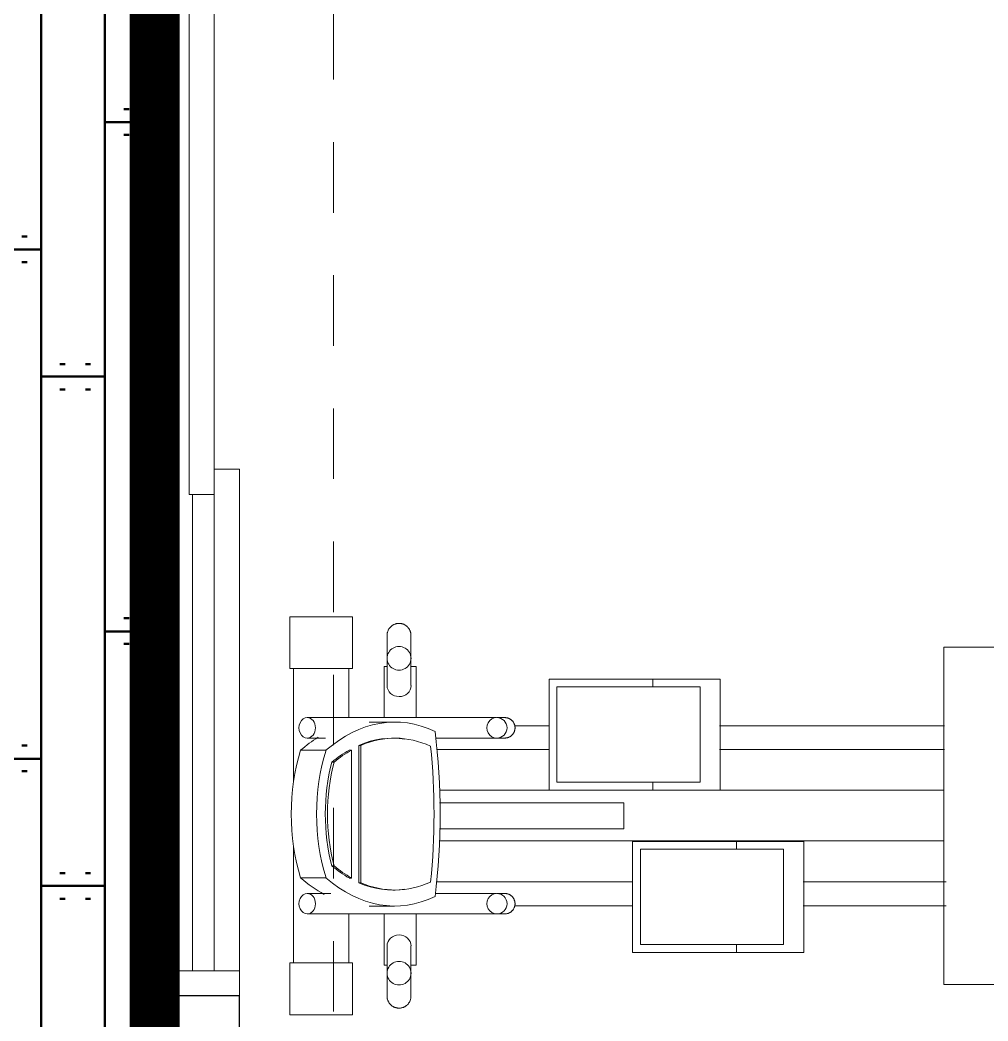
# Model space of a CAD drawing. Header units: metres. Extents: x -144 to 1000, y -717 to 29.
# Drawn here: x 828.958 to 830.502, y -565.859 to -564.261 of the extents above; entities that cross this region are included whole.
import ezdxf

# ---------------------------------------------------------------- set-up
doc = ezdxf.new("R2010")
doc.units = ezdxf.units.M
doc.linetypes.add('basculante modificado', pattern=[0.18, 0.1125, -0.0675])
doc.layers.get('0').update_dxf_attribs({"color": 1})
doc.layers.add('00-MEDICION', color=30, linetype='Continuous')
for name, color, linetype, lineweight in [('A-DETL', 1, 'Continuous', 9), ('A-DOOR-FRAM', 1, 'Continuous', 9), ('A-FLOR', 2, 'Continuous', 9), ('A-FLOR-PATT', 8, 'Continuous', 50), ('A-GLAZ-CWMG', 1, 'Continuous', 9), ('Q-SPCQ', 91, 'Continuous', 9)]:
    doc.layers.add(name, color=color, linetype=linetype, lineweight=lineweight)

# ---------------------------------------------------------------- blocks, each defined once
blk = doc.blocks.new('H')
at = {"layer": 'A-DETL', "color": 7, "linetype": 'basculante modificado'}
for p, q in [((833.3117, -508.3754), (833.3117, -501.5754)), ((833.6117, -501.5754), (833.6117, -508.3754))]:
    blk.add_line(p, q, dxfattribs=at)
at = {"layer": 'A-DOOR-FRAM', "lineweight": 5}
for p, q in [((833.3815, -506.1754), (833.3815, -505.3746)), ((833.4215, -505.3746), (833.4215, -506.1754)), ((833.4215, -506.9354), (833.4215, -506.1346)), ((833.4215, -506.1346), (833.4615, -506.1346)), ((833.4615, -506.1346), (833.4615, -506.9354)), ((833.3815, -506.1754), (833.4215, -506.1754)), ((833.4215, -506.9354), (833.4615, -506.9354))]:
    blk.add_line(p, q, dxfattribs=at)
at = {"layer": 'A-DOOR-FRAM'}
for p, q in [((833.4215, -506.9354), (833.3115, -506.9354)), ((833.3115, -506.9354), (833.3115, -506.9754)), ((833.4615, -506.9754), (833.4615, -506.9354))]:
    blk.add_line(p, q, dxfattribs=at)
at = {"layer": 'A-FLOR'}
for p, q in [((833.3115, -506.9354), (833.3115, -504.6154)), ((833.3865, -506.1754), (833.3865, -506.9354))]:
    blk.add_line(p, q, dxfattribs=at)
at = {"layer": 'A-FLOR-PATT', "color": 8, "true_color": 0x808080, "transparency": 33554559}
for p, q in [((833.1451, -504.5754), (833.1451, -508.3755)), ((833.2467, -504.5754), (833.2467, -508.3755)), ((833.2771, -505.56), (833.2855, -505.56)), ((833.2461, -505.581), (833.3115, -505.581)), ((833.2771, -505.601), (833.2855, -505.601)), ((833.1146, -505.7632), (833.1229, -505.7632)), ((833.0429, -505.7842), (833.1445, -505.7842)), ((833.1146, -505.8042), (833.1229, -505.8042)), ((833.1751, -505.967), (833.1835, -505.967)), ((833.2158, -505.967), (833.2241, -505.967)), ((833.1451, -505.9868), (833.2467, -505.9868)), ((833.1751, -506.0078), (833.1835, -506.0078)), ((833.2158, -506.0078), (833.2241, -506.0078)), ((833.2771, -506.3728), (833.2855, -506.3728)), ((833.2461, -506.3938), (833.3115, -506.3938)), ((833.2771, -506.4138), (833.2855, -506.4138)), ((833.1146, -506.576), (833.1229, -506.576)), ((833.0429, -506.597), (833.1445, -506.597)), ((833.1146, -506.617), (833.1229, -506.617)), ((833.1751, -506.7798), (833.1835, -506.7798)), ((833.2158, -506.7798), (833.2241, -506.7798)), ((833.1451, -506.7996), (833.2467, -506.7996)), ((833.1751, -506.8206), (833.1835, -506.8206)), ((833.2158, -506.8206), (833.2241, -506.8206))]:
    blk.add_line(p, q, dxfattribs=at)
at = {"layer": 'A-GLAZ-CWMG', "lineweight": 25, "extrusion": (0, 0, -1)}
for p, q in [((833.4615, -506.9754), (833.3115, -506.9754)), ((833.3115, -506.9754), (833.3115, -507.0254)), ((833.4615, -507.0254), (833.4615, -506.9754))]:
    blk.add_line(p, q, dxfattribs=at)
at = {"layer": 'Q-SPCQ'}
for p, q in [((833.5418, -506.3704), (833.5418, -506.4531)), ((833.5418, -506.3704), (833.5431, -506.3704)), ((833.5431, -506.3704), (833.5462, -506.3704)), ((833.5462, -506.3704), (833.5511, -506.3704)), ((833.5511, -506.3704), (833.5576, -506.3704)), ((833.5576, -506.3704), (833.5653, -506.3704)), ((833.5653, -506.3704), (833.5742, -506.3704)), ((833.5742, -506.3704), (833.5837, -506.3704)), ((833.5837, -506.3704), (833.5935, -506.3704)), ((833.5935, -506.3704), (833.6033, -506.3704)), ((833.6033, -506.3704), (833.6126, -506.3704)), ((833.6126, -506.3704), (833.6211, -506.3704)), ((833.6211, -506.3704), (833.6286, -506.3704)), ((833.6286, -506.3704), (833.6346, -506.3704)), ((833.6346, -506.3704), (833.639, -506.3704)), ((833.639, -506.3704), (833.6415, -506.3704)), ((833.6415, -506.3704), (833.6422, -506.3704)), ((833.6422, -506.4531), (833.6422, -506.3704)), ((833.6987, -506.3925), (833.699, -506.3918)), ((833.699, -506.3918), (833.6994, -506.3911)), ((833.6994, -506.3911), (833.6997, -506.3905)), ((833.6997, -506.3905), (833.7001, -506.3898)), ((833.7001, -506.3898), (833.7005, -506.3892)), ((833.7005, -506.3892), (833.701, -506.3885)), ((833.701, -506.3885), (833.7015, -506.3879)), ((833.7015, -506.3879), (833.702, -506.3874)), ((833.702, -506.3874), (833.7025, -506.3868)), ((833.7025, -506.3868), (833.703, -506.3863)), ((833.703, -506.3863), (833.7036, -506.3857)), ((833.7036, -506.3857), (833.7041, -506.3852)), ((833.7041, -506.3852), (833.7047, -506.3848)), ((833.7047, -506.3848), (833.7053, -506.3843)), ((833.7053, -506.3843), (833.706, -506.3839)), ((833.706, -506.3839), (833.7066, -506.3835)), ((833.7066, -506.3835), (833.7073, -506.3831)), ((833.7073, -506.3831), (833.708, -506.3828)), ((833.708, -506.3828), (833.7087, -506.3825)), ((833.7087, -506.3825), (833.7094, -506.3822)), ((833.7094, -506.3822), (833.7101, -506.3819)), ((833.7101, -506.3819), (833.7108, -506.3817)), ((833.7108, -506.3817), (833.7115, -506.3815)), ((833.7115, -506.3815), (833.7123, -506.3813)), ((833.7123, -506.3813), (833.713, -506.3812)), ((833.713, -506.3812), (833.7138, -506.381)), ((833.7138, -506.381), (833.7145, -506.381)), ((833.7145, -506.381), (833.7153, -506.3809)), ((833.7153, -506.3809), (833.7161, -506.3809)), ((833.7161, -506.3809), (833.7163, -506.3809)), ((833.7163, -506.3809), (833.717, -506.3809)), ((833.717, -506.3809), (833.7178, -506.3809)), ((833.7178, -506.3809), (833.7186, -506.381)), ((833.7186, -506.381), (833.7193, -506.3811)), ((833.7193, -506.3811), (833.7201, -506.3813)), ((833.7201, -506.3813), (833.7208, -506.3814)), ((833.7208, -506.3814), (833.7215, -506.3816)), ((833.7215, -506.3816), (833.7223, -506.3818)), ((833.7223, -506.3818), (833.723, -506.3821)), ((833.723, -506.3821), (833.7237, -506.3824)), ((833.7237, -506.3824), (833.7244, -506.3827)), ((833.7244, -506.3827), (833.7251, -506.383)), ((833.7251, -506.383), (833.7257, -506.3834)), ((833.7257, -506.3834), (833.7264, -506.3838)), ((833.7264, -506.3838), (833.727, -506.3842)), ((833.727, -506.3842), (833.7276, -506.3846)), ((833.7276, -506.3846), (833.7283, -506.3851)), ((833.7283, -506.3851), (833.7288, -506.3856)), ((833.7288, -506.3856), (833.7294, -506.3861)), ((833.7294, -506.3861), (833.7299, -506.3867)), ((833.7299, -506.3867), (833.7305, -506.3872)), ((833.7305, -506.3872), (833.731, -506.3878)), ((833.731, -506.3878), (833.7314, -506.3884)), ((833.7314, -506.3884), (833.7319, -506.389)), ((833.7319, -506.389), (833.7323, -506.3896)), ((833.7323, -506.3896), (833.7327, -506.3903)), ((833.7327, -506.3903), (833.7331, -506.3909)), ((833.7331, -506.3909), (833.7334, -506.3916)), ((833.7334, -506.3916), (833.7337, -506.3923)), ((833.7337, -506.3923), (833.734, -506.393)), ((833.6972, -506.3992), (833.6973, -506.3984)), ((833.6972, -506.3999), (833.6972, -506.3992)), ((833.6972, -506.4002), (833.6972, -506.3999)), ((833.6972, -506.3999), (833.6972, -506.402)), ((833.6972, -506.4008), (833.6972, -506.4002)), ((833.6972, -506.4018), (833.6972, -506.4008)), ((833.6972, -506.4032), (833.6972, -506.4018)), ((833.6972, -506.402), (833.6972, -506.4083)), ((833.6972, -506.405), (833.6972, -506.4032)), ((833.6972, -506.4072), (833.6972, -506.405)), ((833.6972, -506.4098), (833.6972, -506.4072)), ((833.6972, -506.4083), (833.6972, -506.4187)), ((833.6973, -506.3984), (833.6974, -506.3976)), ((833.6974, -506.3976), (833.6975, -506.3969)), ((833.6975, -506.3969), (833.6976, -506.3961)), ((833.6976, -506.3961), (833.6978, -506.3954)), ((833.6978, -506.3954), (833.698, -506.3947)), ((833.698, -506.3947), (833.6982, -506.3939)), ((833.6982, -506.3939), (833.6984, -506.3932)), ((833.6984, -506.3932), (833.6987, -506.3925)), ((833.734, -506.393), (833.7343, -506.3937)), ((833.7343, -506.3937), (833.7345, -506.3945)), ((833.7345, -506.3945), (833.7347, -506.3952)), ((833.7347, -506.3952), (833.7349, -506.3959)), ((833.7349, -506.3959), (833.735, -506.3967)), ((833.735, -506.3967), (833.7352, -506.3974)), ((833.7352, -506.3974), (833.7352, -506.3982)), ((833.7352, -506.3982), (833.7353, -506.399)), ((833.7353, -506.399), (833.7353, -506.3997)), ((833.7353, -506.3997), (833.7353, -506.3999)), ((833.7353, -506.3999), (833.7353, -506.4001)), ((833.7353, -506.4), (833.7353, -506.3999)), ((833.7353, -506.4029), (833.7353, -506.4)), ((833.7353, -506.4001), (833.7353, -506.4007)), ((833.7353, -506.4007), (833.7353, -506.4017)), ((833.7353, -506.4017), (833.7353, -506.4031)), ((833.7353, -506.41), (833.7353, -506.4029)), ((833.7353, -506.4031), (833.7353, -506.4048)), ((833.7353, -506.4048), (833.7353, -506.407)), ((833.7353, -506.407), (833.7353, -506.4095)), ((833.6972, -506.4127), (833.6972, -506.4098)), ((833.6972, -506.416), (833.6972, -506.4127)), ((833.6972, -506.4197), (833.6972, -506.416)), ((833.6972, -506.4187), (833.6972, -506.4332)), ((833.6972, -506.4238), (833.6972, -506.4197)), ((833.6972, -506.4282), (833.6972, -506.4238)), ((833.7353, -506.4095), (833.7353, -506.4124)), ((833.7353, -506.4213), (833.7353, -506.41)), ((833.7353, -506.4124), (833.7353, -506.4157)), ((833.7353, -506.4157), (833.7353, -506.4194)), ((833.7353, -506.4194), (833.7353, -506.4234)), ((833.7353, -506.4367), (833.7353, -506.4213)), ((833.7353, -506.4234), (833.7353, -506.4278)), ((834.5854, -506.4186), (834.5854, -506.9573)), ((834.5861, -506.4186), (834.5854, -506.4186)), ((834.5861, -506.4186), (834.6889, -506.4186)), ((833.6972, -506.4329), (833.6972, -506.4282)), ((833.6972, -506.4329), (833.6972, -506.4803)), ((833.6972, -506.4332), (833.6972, -506.4367)), ((833.7353, -506.4278), (833.7353, -506.4325)), ((833.7353, -506.4803), (833.7353, -506.4329)), ((833.5431, -506.4531), (833.5418, -506.4531)), ((833.5462, -506.4531), (833.5431, -506.4531)), ((833.5511, -506.4531), (833.5462, -506.4531)), ((833.5479, -506.4531), (833.5479, -506.634)), ((833.5576, -506.4531), (833.5511, -506.4531)), ((833.5653, -506.4531), (833.5576, -506.4531)), ((833.5742, -506.4531), (833.5653, -506.4531)), ((833.5837, -506.4531), (833.5742, -506.4531)), ((833.5935, -506.4531), (833.5837, -506.4531)), ((833.6033, -506.4531), (833.5935, -506.4531)), ((833.6126, -506.4531), (833.6033, -506.4531)), ((833.6211, -506.4531), (833.6126, -506.4531)), ((833.6286, -506.4531), (833.6211, -506.4531)), ((833.6346, -506.4531), (833.6286, -506.4531)), ((833.639, -506.4531), (833.6346, -506.4531)), ((833.6361, -506.5315), (833.6361, -506.4531)), ((833.6415, -506.4531), (833.639, -506.4531)), ((833.6422, -506.4531), (833.6415, -506.4531)), ((833.6976, -506.4496), (833.6926, -506.4496)), ((833.6926, -506.4496), (833.6926, -506.4686)), ((833.7434, -506.4496), (833.7349, -506.4496)), ((833.7434, -506.4686), (833.7434, -506.4496)), ((833.6926, -506.5312), (833.6926, -506.4686)), ((833.7434, -506.4686), (833.7434, -506.5318)), ((833.9556, -506.4699), (834.1214, -506.4699)), ((833.9556, -506.6469), (833.9556, -506.4699)), ((834.1214, -506.4699), (834.2277, -506.4699)), ((834.1214, -506.4823), (834.1214, -506.4699)), ((834.2285, -506.4699), (834.2277, -506.4699)), ((834.2285, -506.6469), (834.2285, -506.4699)), ((833.9679, -506.6345), (833.9679, -506.4823)), ((833.9679, -506.4823), (834.1214, -506.4823)), ((834.1214, -506.4823), (834.1965, -506.4823)), ((834.1965, -506.4823), (834.1965, -506.6345)), ((833.7401, -506.5312), (833.5698, -506.5312)), ((833.7401, -506.5312), (833.7413, -506.5312)), ((833.7413, -506.5312), (833.7426, -506.5312)), ((833.7426, -506.5312), (833.744, -506.5312)), ((833.744, -506.5312), (833.7454, -506.5312)), ((833.7454, -506.5312), (833.7468, -506.5312)), ((833.7468, -506.5312), (833.7484, -506.5312)), ((833.7484, -506.5312), (833.7499, -506.5312)), ((833.7499, -506.5312), (833.7516, -506.5312)), ((833.7516, -506.5312), (833.7532, -506.5312)), ((833.7532, -506.5312), (833.755, -506.5312)), ((833.755, -506.5312), (833.7567, -506.5312)), ((833.7567, -506.5312), (833.7585, -506.5312)), ((833.7585, -506.5312), (833.7604, -506.5312)), ((833.7604, -506.5312), (833.7622, -506.5312)), ((833.7622, -506.5312), (833.7641, -506.5312)), ((833.7641, -506.5312), (833.7661, -506.5312)), ((833.7661, -506.5312), (833.768, -506.5312)), ((833.768, -506.5312), (833.77, -506.5312)), ((833.77, -506.5312), (833.772, -506.5312)), ((833.772, -506.5312), (833.774, -506.5312)), ((833.774, -506.5312), (833.776, -506.5312)), ((833.776, -506.5312), (833.778, -506.5312)), ((833.778, -506.5312), (833.7801, -506.5312)), ((833.7801, -506.5312), (833.7821, -506.5312)), ((833.7821, -506.5312), (833.7841, -506.5312)), ((833.7841, -506.5312), (833.7861, -506.5312)), ((833.7861, -506.5312), (833.7882, -506.5312)), ((833.7882, -506.5312), (833.7902, -506.5312)), ((833.7902, -506.5312), (833.7922, -506.5312)), ((833.7922, -506.5312), (833.7941, -506.5312)), ((833.7941, -506.5312), (833.7961, -506.5312)), ((833.7961, -506.5312), (833.798, -506.5312)), ((833.798, -506.5312), (833.7999, -506.5312)), ((833.7999, -506.5312), (833.8018, -506.5312)), ((833.8018, -506.5312), (833.8036, -506.5312)), ((833.8036, -506.5312), (833.8054, -506.5312)), ((833.8054, -506.5312), (833.8072, -506.5312)), ((833.8072, -506.5312), (833.8089, -506.5312)), ((833.8089, -506.5312), (833.8106, -506.5312)), ((833.8106, -506.5312), (833.8122, -506.5312)), ((833.8122, -506.5312), (833.8138, -506.5312)), ((833.8138, -506.5312), (833.8154, -506.5312)), ((833.8154, -506.5312), (833.8168, -506.5312)), ((833.8168, -506.5312), (833.8171, -506.5312)), ((833.8664, -506.5312), (833.8171, -506.5312)), ((833.8664, -506.5312), (833.8681, -506.5312)), ((833.8681, -506.5312), (833.8698, -506.5312)), ((833.8698, -506.5312), (833.8714, -506.5312)), ((833.8847, -506.5312), (833.8724, -506.5312)), ((833.8812, -506.5312), (833.882, -506.5312)), ((833.882, -506.5312), (833.8827, -506.5312)), ((833.8827, -506.5312), (833.8834, -506.5312)), ((833.8834, -506.5312), (833.8839, -506.5312)), ((833.8839, -506.5312), (833.8843, -506.5312)), ((833.8843, -506.5312), (833.8846, -506.5312)), ((833.8846, -506.5312), (833.8848, -506.5312)), ((833.8848, -506.5312), (833.8847, -506.5312)), ((833.8848, -506.5312), (833.885, -506.5312)), ((833.8849, -506.5312), (833.8848, -506.5312)), ((833.885, -506.5312), (833.8849, -506.5312)), ((833.885, -506.5312), (833.8856, -506.5313)), ((833.885, -506.5312), (833.885, -506.5312)), ((833.8856, -506.5313), (833.8863, -506.5313)), ((833.8863, -506.5313), (833.8869, -506.5314)), ((833.8869, -506.5314), (833.8876, -506.5315)), ((833.8876, -506.5315), (833.8882, -506.5316)), ((833.8882, -506.5316), (833.8889, -506.5317)), ((833.8889, -506.5317), (833.8895, -506.5319)), ((833.8895, -506.5319), (833.8901, -506.5321)), ((833.8901, -506.5321), (833.8907, -506.5323)), ((833.8907, -506.5323), (833.8913, -506.5325)), ((833.8913, -506.5325), (833.8919, -506.5328)), ((833.8919, -506.5328), (833.8925, -506.5331)), ((833.8925, -506.5331), (833.8931, -506.5334)), ((833.8931, -506.5334), (833.8937, -506.5337)), ((833.8937, -506.5337), (833.8942, -506.5341)), ((833.8942, -506.5341), (833.8947, -506.5345)), ((833.8947, -506.5345), (833.8952, -506.5349)), ((833.8952, -506.5349), (833.8957, -506.5353)), ((833.8957, -506.5353), (833.8962, -506.5357)), ((833.8962, -506.5357), (833.8967, -506.5362)), ((833.7093, -506.5384), (833.6687, -506.5384)), ((833.8967, -506.5362), (833.8971, -506.5367)), ((833.8971, -506.5367), (833.8976, -506.5372)), ((833.8976, -506.5372), (833.898, -506.5377)), ((833.898, -506.5377), (833.8984, -506.5382)), ((833.8984, -506.5382), (833.8987, -506.5388)), ((833.8987, -506.5388), (833.8991, -506.5393)), ((833.8991, -506.5393), (833.8994, -506.5399)), ((833.8994, -506.5399), (833.8997, -506.5405)), ((833.8997, -506.5405), (833.9, -506.5411)), ((833.9, -506.5411), (833.9002, -506.5417)), ((833.9002, -506.5417), (833.9004, -506.5423)), ((833.9004, -506.5423), (833.9006, -506.5429)), ((833.9007, -506.5519), (833.9005, -506.5526)), ((833.9006, -506.5429), (833.9008, -506.5435)), ((833.9006, -506.5443), (833.9556, -506.5443)), ((833.9009, -506.5513), (833.9007, -506.5519)), ((833.9008, -506.5435), (833.901, -506.5442)), ((833.901, -506.5507), (833.9009, -506.5513)), ((833.901, -506.5442), (833.9011, -506.5448)), ((833.9011, -506.55), (833.901, -506.5507)), ((833.9011, -506.5448), (833.9012, -506.5455)), ((833.9012, -506.5494), (833.9011, -506.55)), ((833.9012, -506.5455), (833.9012, -506.5461)), ((833.9012, -506.5461), (833.9013, -506.5468)), ((833.9013, -506.5487), (833.9012, -506.5494)), ((833.9013, -506.5468), (833.9013, -506.5474)), ((833.9013, -506.5474), (833.9013, -506.5481)), ((833.9013, -506.5481), (833.9013, -506.5487)), ((834.2277, -506.5443), (834.5863, -506.5443)), ((833.5698, -506.5639), (833.5988, -506.5639)), ((833.7098, -506.564), (833.7062, -506.564)), ((833.7764, -506.5639), (833.7746, -506.5639)), ((833.7784, -506.5639), (833.7764, -506.5639)), ((833.7805, -506.5639), (833.7784, -506.5639)), ((833.7825, -506.5639), (833.7805, -506.5639)), ((833.7845, -506.5639), (833.7825, -506.5639)), ((833.7865, -506.5639), (833.7845, -506.5639)), ((833.7886, -506.5639), (833.7865, -506.5639)), ((833.7906, -506.5639), (833.7886, -506.5639)), ((833.7925, -506.5639), (833.7906, -506.5639)), ((833.7945, -506.5639), (833.7925, -506.5639)), ((833.7965, -506.5639), (833.7945, -506.5639)), ((833.7984, -506.5639), (833.7965, -506.5639)), ((833.8003, -506.5639), (833.7984, -506.5639)), ((833.8022, -506.5639), (833.8003, -506.5639)), ((833.804, -506.5639), (833.8022, -506.5639)), ((833.8058, -506.5639), (833.804, -506.5639)), ((833.8075, -506.5639), (833.8058, -506.5639)), ((833.8093, -506.5639), (833.8075, -506.5639)), ((833.8109, -506.5639), (833.8093, -506.5639)), ((833.8126, -506.5639), (833.8109, -506.5639)), ((833.8141, -506.5639), (833.8126, -506.5639)), ((833.8157, -506.5639), (833.8141, -506.5639)), ((833.8171, -506.5639), (833.8157, -506.5639)), ((833.8171, -506.5639), (833.8664, -506.5639)), ((833.8675, -506.5639), (833.8664, -506.5639)), ((833.8692, -506.5639), (833.8675, -506.5639)), ((833.8708, -506.5639), (833.8692, -506.5639)), ((833.8724, -506.5639), (833.8708, -506.5639)), ((833.8724, -506.5639), (833.8847, -506.5639)), ((833.8825, -506.5639), (833.8817, -506.5639)), ((833.8832, -506.5639), (833.8825, -506.5639)), ((833.8837, -506.5639), (833.8832, -506.5639)), ((833.8842, -506.5639), (833.8837, -506.5639)), ((833.8845, -506.5639), (833.8842, -506.5639)), ((833.8848, -506.5639), (833.8845, -506.5639)), ((833.8847, -506.5639), (833.8849, -506.5639)), ((833.8849, -506.5639), (833.8848, -506.5639)), ((833.8849, -506.5639), (833.885, -506.5639)), ((833.885, -506.5639), (833.8849, -506.5639)), ((833.8853, -506.5639), (833.885, -506.5639)), ((833.886, -506.5639), (833.8853, -506.5639)), ((833.8866, -506.5638), (833.886, -506.5639)), ((833.8873, -506.5638), (833.8866, -506.5638)), ((833.8879, -506.5637), (833.8873, -506.5638)), ((833.8886, -506.5635), (833.8879, -506.5637)), ((833.8892, -506.5634), (833.8886, -506.5635)), ((833.8898, -506.5632), (833.8892, -506.5634)), ((833.8904, -506.563), (833.8898, -506.5632)), ((833.8911, -506.5628), (833.8904, -506.563)), ((833.8917, -506.5625), (833.8911, -506.5628)), ((833.8923, -506.5622), (833.8917, -506.5625)), ((833.8928, -506.5619), (833.8923, -506.5622)), ((833.8934, -506.5616), (833.8928, -506.5619)), ((833.8939, -506.5612), (833.8934, -506.5616)), ((833.8945, -506.5609), (833.8939, -506.5612)), ((833.895, -506.5605), (833.8945, -506.5609)), ((833.8955, -506.5601), (833.895, -506.5605)), ((833.896, -506.5596), (833.8955, -506.5601)), ((833.8965, -506.5592), (833.896, -506.5596)), ((833.8969, -506.5587), (833.8965, -506.5592)), ((833.8974, -506.5582), (833.8969, -506.5587)), ((833.8978, -506.5577), (833.8974, -506.5582)), ((833.8982, -506.5572), (833.8978, -506.5577)), ((833.8986, -506.5567), (833.8982, -506.5572)), ((833.8989, -506.5561), (833.8986, -506.5567)), ((833.8992, -506.5556), (833.8989, -506.5561)), ((833.8995, -506.555), (833.8992, -506.5556)), ((833.8998, -506.5544), (833.8995, -506.555)), ((833.9001, -506.5538), (833.8998, -506.5544)), ((833.9003, -506.5532), (833.9001, -506.5538)), ((833.9005, -506.5526), (833.9003, -506.5532)), ((833.5997, -506.5835), (833.5592, -506.5835)), ((833.6404, -506.5831), (833.6368, -506.5831)), ((833.6404, -506.7873), (833.6404, -506.5831)), ((833.652, -506.7949), (833.652, -506.5756)), ((833.652, -506.5756), (833.6555, -506.5756)), ((833.6555, -506.5756), (833.6555, -506.7949)), ((833.9556, -506.5824), (833.7761, -506.5824)), ((834.5863, -506.5824), (834.2277, -506.5824)), ((833.609, -506.6025), (833.6126, -506.6025)), ((833.781, -506.6469), (833.9556, -506.6469)), ((834.1214, -506.6469), (833.9556, -506.6469)), ((834.1214, -506.6345), (833.9679, -506.6345)), ((834.1965, -506.6345), (834.1214, -506.6345)), ((834.1214, -506.6469), (834.1214, -506.6345)), ((834.2277, -506.6469), (834.1214, -506.6469)), ((834.2277, -506.6469), (834.2285, -506.6469)), ((834.2282, -506.6469), (834.5861, -506.6469)), ((833.781, -506.6671), (834.075, -506.6671)), ((834.075, -506.7088), (834.075, -506.6671)), ((834.075, -506.7088), (833.781, -506.7088)), ((833.5479, -506.7364), (833.5479, -506.9227)), ((834.5861, -506.728), (833.781, -506.728)), ((834.0889, -506.729), (834.2547, -506.729)), ((834.0889, -506.729), (834.0889, -506.906)), ((834.1013, -506.8936), (834.1013, -506.7414)), ((834.1013, -506.7414), (834.2547, -506.7414)), ((834.2547, -506.729), (834.361, -506.729)), ((834.2547, -506.729), (834.2547, -506.7414)), ((834.2547, -506.7414), (834.3299, -506.7414)), ((834.3299, -506.7414), (834.3299, -506.8936)), ((834.3619, -506.729), (834.361, -506.729)), ((834.3619, -506.906), (834.3619, -506.729)), ((833.609, -506.7677), (833.6126, -506.7677)), ((833.5592, -506.787), (833.5997, -506.787)), ((833.6368, -506.7873), (833.6404, -506.7873)), ((833.652, -506.7949), (833.6555, -506.7949)), ((833.7062, -506.8065), (833.7098, -506.8065)), ((833.7757, -506.7935), (834.0889, -506.7935)), ((834.361, -506.7935), (834.5893, -506.7935)), ((833.6073, -506.8119), (833.5698, -506.8119)), ((833.7742, -506.8119), (833.776, -506.8119)), ((833.776, -506.8119), (833.778, -506.8119)), ((833.778, -506.8119), (833.7801, -506.8119)), ((833.7801, -506.8119), (833.7821, -506.8119)), ((833.7821, -506.8119), (833.7841, -506.8119)), ((833.7841, -506.8119), (833.7861, -506.8119)), ((833.7861, -506.8119), (833.7882, -506.8119)), ((833.7882, -506.8119), (833.7902, -506.8119)), ((833.7902, -506.8119), (833.7922, -506.8119)), ((833.7922, -506.8119), (833.7941, -506.8119)), ((833.7941, -506.8119), (833.7961, -506.8119)), ((833.7961, -506.8119), (833.798, -506.8119)), ((833.798, -506.8119), (833.7999, -506.8119)), ((833.7999, -506.8119), (833.8018, -506.8119)), ((833.8018, -506.8119), (833.8036, -506.8119)), ((833.8036, -506.8119), (833.8054, -506.8119)), ((833.8054, -506.8119), (833.8072, -506.8119)), ((833.8072, -506.8119), (833.8089, -506.8119)), ((833.8089, -506.8119), (833.8106, -506.8119)), ((833.8106, -506.8119), (833.8122, -506.8119)), ((833.8122, -506.8119), (833.8138, -506.8119)), ((833.8138, -506.8119), (833.8154, -506.8119)), ((833.8154, -506.8119), (833.8168, -506.8119)), ((833.8168, -506.8119), (833.8171, -506.8119)), ((833.8664, -506.8119), (833.8171, -506.8119)), ((833.8664, -506.8119), (833.8681, -506.8119)), ((833.8681, -506.8119), (833.8698, -506.8119)), ((833.8698, -506.8119), (833.8714, -506.8119)), ((833.8847, -506.8119), (833.8724, -506.8119)), ((833.8812, -506.8119), (833.882, -506.8119)), ((833.882, -506.8119), (833.8827, -506.8119)), ((833.8827, -506.8119), (833.8834, -506.8119)), ((833.8834, -506.8119), (833.8839, -506.8119)), ((833.8839, -506.8119), (833.8843, -506.8119)), ((833.8843, -506.8119), (833.8846, -506.8119)), ((833.8846, -506.8119), (833.8848, -506.8119)), ((833.8848, -506.8119), (833.8847, -506.8119)), ((833.8848, -506.8119), (833.885, -506.8119)), ((833.8849, -506.8119), (833.8848, -506.8119)), ((833.885, -506.8119), (833.8849, -506.8119)), ((833.885, -506.8119), (833.8856, -506.8119)), ((833.885, -506.8119), (833.885, -506.8119)), ((833.8856, -506.8119), (833.8863, -506.812)), ((833.8863, -506.812), (833.8869, -506.812)), ((833.8869, -506.812), (833.8876, -506.8121)), ((833.8876, -506.8121), (833.8882, -506.8123)), ((833.8882, -506.8123), (833.8889, -506.8124)), ((833.8889, -506.8124), (833.8895, -506.8126)), ((833.8895, -506.8126), (833.8901, -506.8128)), ((833.8901, -506.8128), (833.8907, -506.813)), ((833.8907, -506.813), (833.8913, -506.8132)), ((833.8913, -506.8132), (833.8919, -506.8135)), ((833.8919, -506.8135), (833.8925, -506.8138)), ((833.8925, -506.8138), (833.8931, -506.8141)), ((833.8931, -506.8141), (833.8937, -506.8144)), ((833.8937, -506.8144), (833.8942, -506.8148)), ((833.8942, -506.8148), (833.8947, -506.8152)), ((833.8947, -506.8152), (833.8952, -506.8156)), ((833.8952, -506.8156), (833.8957, -506.816)), ((833.8957, -506.816), (833.8962, -506.8164)), ((833.8962, -506.8164), (833.8967, -506.8169)), ((833.8967, -506.8169), (833.8971, -506.8174)), ((833.8971, -506.8174), (833.8976, -506.8179)), ((833.8976, -506.8179), (833.898, -506.8184)), ((833.898, -506.8184), (833.8984, -506.8189)), ((833.8984, -506.8189), (833.8987, -506.8194)), ((833.8987, -506.8194), (833.8991, -506.82)), ((833.8991, -506.82), (833.8994, -506.8206)), ((833.8994, -506.8206), (833.8997, -506.8212)), ((833.8997, -506.8212), (833.9, -506.8217)), ((833.9, -506.8217), (833.9002, -506.8224)), ((833.9002, -506.8224), (833.9004, -506.823)), ((833.9004, -506.823), (833.9006, -506.8236)), ((833.9006, -506.8236), (833.9008, -506.8242)), ((833.6687, -506.832), (833.7093, -506.832)), ((833.8969, -506.8394), (833.8965, -506.8399)), ((833.8974, -506.8389), (833.8969, -506.8394)), ((833.8978, -506.8384), (833.8974, -506.8389)), ((833.8982, -506.8379), (833.8978, -506.8384)), ((833.8986, -506.8374), (833.8982, -506.8379)), ((833.8989, -506.8368), (833.8986, -506.8374)), ((833.8992, -506.8362), (833.8989, -506.8368)), ((833.8995, -506.8357), (833.8992, -506.8362)), ((833.8998, -506.8351), (833.8995, -506.8357)), ((833.9001, -506.8345), (833.8998, -506.8351)), ((833.9003, -506.8339), (833.9001, -506.8345)), ((833.9005, -506.8332), (833.9003, -506.8339)), ((833.9007, -506.8326), (833.9005, -506.8332)), ((834.0889, -506.8316), (833.9006, -506.8316)), ((833.9009, -506.832), (833.9007, -506.8326)), ((833.9008, -506.8242), (833.901, -506.8249)), ((833.901, -506.8313), (833.9009, -506.832)), ((833.901, -506.8249), (833.9011, -506.8255)), ((833.9011, -506.8307), (833.901, -506.8313)), ((833.9011, -506.8255), (833.9012, -506.8261)), ((833.9012, -506.8301), (833.9011, -506.8307)), ((833.9012, -506.8261), (833.9012, -506.8268)), ((833.9012, -506.8268), (833.9013, -506.8274)), ((833.9013, -506.8294), (833.9012, -506.8301)), ((833.9013, -506.8274), (833.9013, -506.8281)), ((833.9013, -506.8281), (833.9013, -506.8288)), ((833.9013, -506.8288), (833.9013, -506.8294)), ((834.5893, -506.8316), (834.361, -506.8316)), ((833.5698, -506.8446), (833.7401, -506.8446)), ((833.6361, -506.9227), (833.6361, -506.8446)), ((833.6926, -506.9073), (833.6926, -506.8445)), ((833.7403, -506.8446), (833.7401, -506.8446)), ((833.7416, -506.8446), (833.7403, -506.8446)), ((833.7429, -506.8446), (833.7416, -506.8446)), ((833.7442, -506.8446), (833.7429, -506.8446)), ((833.7434, -506.8441), (833.7434, -506.9073)), ((833.7457, -506.8446), (833.7442, -506.8446)), ((833.7471, -506.8446), (833.7457, -506.8446)), ((833.7487, -506.8446), (833.7471, -506.8446)), ((833.7503, -506.8446), (833.7487, -506.8446)), ((833.7519, -506.8446), (833.7503, -506.8446)), ((833.7536, -506.8446), (833.7519, -506.8446)), ((833.7553, -506.8446), (833.7536, -506.8446)), ((833.7571, -506.8446), (833.7553, -506.8446)), ((833.7589, -506.8446), (833.7571, -506.8446)), ((833.7607, -506.8446), (833.7589, -506.8446)), ((833.7626, -506.8446), (833.7607, -506.8446)), ((833.7645, -506.8446), (833.7626, -506.8446)), ((833.7664, -506.8446), (833.7645, -506.8446)), ((833.7684, -506.8446), (833.7664, -506.8446)), ((833.7704, -506.8446), (833.7684, -506.8446)), ((833.7724, -506.8446), (833.7704, -506.8446)), ((833.7744, -506.8446), (833.7724, -506.8446)), ((833.7764, -506.8446), (833.7744, -506.8446)), ((833.7784, -506.8446), (833.7764, -506.8446)), ((833.7805, -506.8446), (833.7784, -506.8446)), ((833.7825, -506.8446), (833.7805, -506.8446)), ((833.7845, -506.8446), (833.7825, -506.8446)), ((833.7865, -506.8446), (833.7845, -506.8446)), ((833.7886, -506.8446), (833.7865, -506.8446)), ((833.7906, -506.8446), (833.7886, -506.8446)), ((833.7925, -506.8446), (833.7906, -506.8446)), ((833.7945, -506.8446), (833.7925, -506.8446)), ((833.7965, -506.8446), (833.7945, -506.8446)), ((833.7984, -506.8446), (833.7965, -506.8446)), ((833.8003, -506.8446), (833.7984, -506.8446)), ((833.8022, -506.8446), (833.8003, -506.8446)), ((833.804, -506.8446), (833.8022, -506.8446)), ((833.8058, -506.8446), (833.804, -506.8446)), ((833.8075, -506.8446), (833.8058, -506.8446)), ((833.8093, -506.8446), (833.8075, -506.8446)), ((833.8109, -506.8446), (833.8093, -506.8446)), ((833.8126, -506.8446), (833.8109, -506.8446)), ((833.8141, -506.8446), (833.8126, -506.8446)), ((833.8157, -506.8446), (833.8141, -506.8446)), ((833.8171, -506.8446), (833.8157, -506.8446)), ((833.8171, -506.8446), (833.8664, -506.8446)), ((833.8675, -506.8446), (833.8664, -506.8446)), ((833.8692, -506.8446), (833.8675, -506.8446)), ((833.8708, -506.8446), (833.8692, -506.8446)), ((833.8724, -506.8446), (833.8708, -506.8446)), ((833.8724, -506.8446), (833.8847, -506.8446)), ((833.8825, -506.8446), (833.8817, -506.8446)), ((833.8832, -506.8446), (833.8825, -506.8446)), ((833.8837, -506.8446), (833.8832, -506.8446)), ((833.8842, -506.8446), (833.8837, -506.8446)), ((833.8845, -506.8446), (833.8842, -506.8446)), ((833.8848, -506.8446), (833.8845, -506.8446)), ((833.8847, -506.8446), (833.8849, -506.8446)), ((833.8849, -506.8446), (833.8848, -506.8446)), ((833.8849, -506.8446), (833.885, -506.8446)), ((833.885, -506.8446), (833.8849, -506.8446)), ((833.8853, -506.8446), (833.885, -506.8446)), ((833.886, -506.8446), (833.8853, -506.8446)), ((833.8866, -506.8445), (833.886, -506.8446)), ((833.8873, -506.8445), (833.8866, -506.8445)), ((833.8879, -506.8443), (833.8873, -506.8445)), ((833.8886, -506.8442), (833.8879, -506.8443)), ((833.8892, -506.8441), (833.8886, -506.8442)), ((833.8898, -506.8439), (833.8892, -506.8441)), ((833.8904, -506.8437), (833.8898, -506.8439)), ((833.8911, -506.8434), (833.8904, -506.8437)), ((833.8917, -506.8432), (833.8911, -506.8434)), ((833.8923, -506.8429), (833.8917, -506.8432)), ((833.8928, -506.8426), (833.8923, -506.8429)), ((833.8934, -506.8423), (833.8928, -506.8426)), ((833.8939, -506.8419), (833.8934, -506.8423)), ((833.8945, -506.8416), (833.8939, -506.8419)), ((833.895, -506.8412), (833.8945, -506.8416)), ((833.8955, -506.8408), (833.895, -506.8412)), ((833.896, -506.8403), (833.8955, -506.8408)), ((833.8965, -506.8399), (833.896, -506.8403)), ((833.6972, -506.8956), (833.6972, -506.9429)), ((833.7353, -506.9429), (833.7353, -506.8956)), ((834.2547, -506.8936), (834.1013, -506.8936)), ((834.3299, -506.8936), (834.2547, -506.8936)), ((834.2547, -506.8936), (834.2547, -506.906)), ((833.6926, -506.9073), (833.6926, -506.9263)), ((833.7434, -506.9263), (833.7434, -506.9073)), ((834.2547, -506.906), (834.0889, -506.906)), ((834.361, -506.906), (834.2547, -506.906)), ((834.361, -506.906), (834.3619, -506.906)), ((833.5418, -506.9227), (833.5418, -507.0054)), ((833.5418, -506.9227), (833.5431, -506.9227)), ((833.5431, -506.9227), (833.5462, -506.9227)), ((833.5462, -506.9227), (833.5511, -506.9227)), ((833.5511, -506.9227), (833.5576, -506.9227)), ((833.5576, -506.9227), (833.5653, -506.9227)), ((833.5653, -506.9227), (833.5742, -506.9227)), ((833.5742, -506.9227), (833.5837, -506.9227)), ((833.5837, -506.9227), (833.5935, -506.9227)), ((833.5935, -506.9227), (833.6033, -506.9227)), ((833.6033, -506.9227), (833.6126, -506.9227)), ((833.6126, -506.9227), (833.6211, -506.9227)), ((833.6211, -506.9227), (833.6286, -506.9227)), ((833.6286, -506.9227), (833.6346, -506.9227)), ((833.6346, -506.9227), (833.639, -506.9227)), ((833.639, -506.9227), (833.6415, -506.9227)), ((833.6415, -506.9227), (833.6422, -506.9227)), ((833.6422, -507.0054), (833.6422, -506.9227)), ((833.6926, -506.9263), (833.6976, -506.9263)), ((833.7349, -506.9263), (833.7434, -506.9263)), ((833.6972, -506.9392), (833.6972, -506.9546)), ((833.6972, -506.9481), (833.6972, -506.9434)), ((833.6972, -506.9525), (833.6972, -506.9481)), ((833.7353, -506.9427), (833.7353, -506.9392)), ((833.7353, -506.9572), (833.7353, -506.9427)), ((833.7353, -506.9429), (833.7353, -506.9477)), ((833.7353, -506.9477), (833.7353, -506.9521)), ((833.6972, -506.9565), (833.6972, -506.9525)), ((833.6972, -506.9546), (833.6972, -506.9658)), ((833.6972, -506.9601), (833.6972, -506.9565)), ((833.6972, -506.9634), (833.6972, -506.9601)), ((833.6972, -506.9663), (833.6972, -506.9634)), ((833.6972, -506.9658), (833.6972, -506.9729)), ((833.6972, -506.9689), (833.6972, -506.9663)), ((833.7353, -506.9521), (833.7353, -506.9562)), ((833.7353, -506.9562), (833.7353, -506.9598)), ((833.7353, -506.9676), (833.7353, -506.9572)), ((833.7353, -506.9598), (833.7353, -506.9632)), ((833.7353, -506.9632), (833.7353, -506.9661)), ((833.7353, -506.9661), (833.7353, -506.9687)), ((834.5854, -506.9573), (834.5861, -506.9573)), ((834.6889, -506.9573), (834.5861, -506.9573)), ((833.6972, -506.971), (833.6972, -506.9689)), ((833.6972, -506.9728), (833.6972, -506.971)), ((833.6972, -506.9742), (833.6972, -506.9728)), ((833.6972, -506.9729), (833.6972, -506.9759)), ((833.6972, -506.9752), (833.6972, -506.9742)), ((833.6972, -506.9757), (833.6972, -506.9752)), ((833.6972, -506.9759), (833.6972, -506.9757)), ((833.6972, -506.9761), (833.6972, -506.9759)), ((833.6972, -506.9759), (833.6972, -506.9759)), ((833.6972, -506.9769), (833.6972, -506.9761)), ((833.6973, -506.9777), (833.6972, -506.9769)), ((833.6974, -506.9784), (833.6973, -506.9777)), ((833.6975, -506.9792), (833.6974, -506.9784)), ((833.6976, -506.9799), (833.6975, -506.9792)), ((833.6978, -506.9807), (833.6976, -506.9799)), ((833.698, -506.9814), (833.6978, -506.9807)), ((833.6983, -506.9821), (833.698, -506.9814)), ((833.6985, -506.9828), (833.6983, -506.9821)), ((833.6988, -506.9835), (833.6985, -506.9828)), ((833.7338, -506.9834), (833.7335, -506.9841)), ((833.7341, -506.9827), (833.7338, -506.9834)), ((833.7344, -506.9819), (833.7341, -506.9827)), ((833.7346, -506.9812), (833.7344, -506.9819)), ((833.7348, -506.9805), (833.7346, -506.9812)), ((833.7349, -506.9797), (833.7348, -506.9805)), ((833.7351, -506.979), (833.7349, -506.9797)), ((833.7352, -506.9782), (833.7351, -506.979)), ((833.7353, -506.9775), (833.7352, -506.9782)), ((833.7353, -506.9739), (833.7353, -506.9676)), ((833.7353, -506.9687), (833.7353, -506.9709)), ((833.7353, -506.9709), (833.7353, -506.9727)), ((833.7353, -506.9727), (833.7353, -506.9741)), ((833.7353, -506.9759), (833.7353, -506.9739)), ((833.7353, -506.9741), (833.7353, -506.9751)), ((833.7353, -506.9751), (833.7353, -506.9757)), ((833.7353, -506.9757), (833.7353, -506.9759)), ((833.7353, -506.9759), (833.7353, -506.9767)), ((833.7353, -506.9767), (833.7353, -506.9775)), ((833.6991, -506.9842), (833.6988, -506.9835)), ((833.6995, -506.9849), (833.6991, -506.9842)), ((833.6998, -506.9856), (833.6995, -506.9849)), ((833.7002, -506.9862), (833.6998, -506.9856)), ((833.7007, -506.9869), (833.7002, -506.9862)), ((833.7011, -506.9875), (833.7007, -506.9869)), ((833.7016, -506.9881), (833.7011, -506.9875)), ((833.7021, -506.9887), (833.7016, -506.9881)), ((833.7026, -506.9892), (833.7021, -506.9887)), ((833.7031, -506.9897), (833.7026, -506.9892)), ((833.7037, -506.9903), (833.7031, -506.9897)), ((833.7043, -506.9908), (833.7037, -506.9903)), ((833.7049, -506.9912), (833.7043, -506.9908)), ((833.7055, -506.9917), (833.7049, -506.9912)), ((833.7062, -506.9921), (833.7055, -506.9917)), ((833.7068, -506.9925), (833.7062, -506.9921)), ((833.7075, -506.9928), (833.7068, -506.9925)), ((833.7082, -506.9932), (833.7075, -506.9928)), ((833.7089, -506.9935), (833.7082, -506.9932)), ((833.7096, -506.9938), (833.7089, -506.9935)), ((833.7103, -506.994), (833.7096, -506.9938)), ((833.711, -506.9942), (833.7103, -506.994)), ((833.7117, -506.9944), (833.711, -506.9942)), ((833.7125, -506.9946), (833.7117, -506.9944)), ((833.7132, -506.9947), (833.7125, -506.9946)), ((833.714, -506.9949), (833.7132, -506.9947)), ((833.7148, -506.9949), (833.714, -506.9949)), ((833.7155, -506.995), (833.7148, -506.9949)), ((833.7163, -506.995), (833.7155, -506.995)), ((833.7165, -506.995), (833.7163, -506.995)), ((833.7172, -506.995), (833.7165, -506.995)), ((833.718, -506.9949), (833.7172, -506.995)), ((833.7188, -506.9948), (833.718, -506.9949)), ((833.7195, -506.9947), (833.7188, -506.9948)), ((833.7203, -506.9946), (833.7195, -506.9947)), ((833.721, -506.9944), (833.7203, -506.9946)), ((833.7217, -506.9942), (833.721, -506.9944)), ((833.7225, -506.994), (833.7217, -506.9942)), ((833.7232, -506.9937), (833.7225, -506.994)), ((833.7239, -506.9934), (833.7232, -506.9937)), ((833.7246, -506.9931), (833.7239, -506.9934)), ((833.7253, -506.9927), (833.7246, -506.9931)), ((833.7259, -506.9924), (833.7253, -506.9927)), ((833.7266, -506.992), (833.7259, -506.9924)), ((833.7272, -506.9915), (833.7266, -506.992)), ((833.7278, -506.9911), (833.7272, -506.9915)), ((833.7284, -506.9906), (833.7278, -506.9911)), ((833.729, -506.9901), (833.7284, -506.9906)), ((833.7295, -506.9896), (833.729, -506.9901)), ((833.7301, -506.9891), (833.7295, -506.9896)), ((833.7306, -506.9885), (833.7301, -506.9891)), ((833.7311, -506.9879), (833.7306, -506.9885)), ((833.7316, -506.9873), (833.7311, -506.9879)), ((833.732, -506.9867), (833.7316, -506.9873)), ((833.7324, -506.9861), (833.732, -506.9867)), ((833.7328, -506.9854), (833.7324, -506.9861)), ((833.7332, -506.9847), (833.7328, -506.9854)), ((833.7335, -506.9841), (833.7332, -506.9847)), ((833.5431, -507.0054), (833.5418, -507.0054)), ((833.5462, -507.0054), (833.5431, -507.0054)), ((833.5511, -507.0054), (833.5462, -507.0054)), ((833.5576, -507.0054), (833.5511, -507.0054)), ((833.5653, -507.0054), (833.5576, -507.0054)), ((833.5742, -507.0054), (833.5653, -507.0054)), ((833.5837, -507.0054), (833.5742, -507.0054)), ((833.5935, -507.0054), (833.5837, -507.0054)), ((833.6033, -507.0054), (833.5935, -507.0054)), ((833.6126, -507.0054), (833.6033, -507.0054)), ((833.6211, -507.0054), (833.6126, -507.0054)), ((833.6286, -507.0054), (833.6211, -507.0054)), ((833.6346, -507.0054), (833.6286, -507.0054)), ((833.639, -507.0054), (833.6346, -507.0054)), ((833.6415, -507.0054), (833.639, -507.0054)), ((833.6422, -507.0054), (833.6415, -507.0054))]:
    blk.add_line(p, q, dxfattribs=at)
for centre, major_axis, ratio, start_param, end_param in [((833.7163, -506.4367), (-0.0191, 0), 0.985905, 4.712389, 7.853982), ((833.7163, -506.4367), (-0.0191, 0), 0.985905, 1.570796, 4.712389), ((833.7163, -506.4803), (-0.0191, 0), 0.910105, 0, 1.570796), ((833.7163, -506.4803), (-0.0191, 0), 0.910105, 1.570796, 3.141593), ((833.5698, -506.5476), (0, 0.0163), 0.809017, 0, 3.141593), ((833.5698, -506.5476), (0, 0.0163), 0.809017, 3.141593, 6.283185), ((833.7093, -506.9288), (0, 0.3904), 0.601815, 6.005351, 6.768293), ((833.8724, -506.5476), (0, 0.0163), 0.996195, 0, 3.141593), ((833.8724, -506.5476), (0, 0.0163), 0.996195, 3.141593, 6.283185), ((833.6687, -506.9288), (0, 0.3904), 0.601815, 0.354298, 0.485108), ((833.7062, -506.9231), (0, 0.359), 0.601815, 6.193026, 6.53702), ((833.7098, -506.9231), (0, 0.359), 0.601815, 6.017297, 6.53702), ((833.3932, -506.6852), (0, 0.6459), 0.601815, 4.506845, 4.917933), ((833.6771, -506.6852), (0, 0.2208), 0.601815, 1.09185, 2.049743), ((833.7177, -506.6852), (0, 0.2208), 0.601815, 1.09185, 2.049743), ((833.7062, -506.9231), (0, 0.359), 0.601815, 0.327068, 0.4668), ((833.7098, -506.9231), (0, 0.359), 0.601815, 0.327068, 0.4668), ((833.3834, -506.6852), (0, 0.6459), 0.601815, 4.543526, 4.881242), ((833.7223, -506.6851), (0, 0.2055), 0.601815, 1.157161, 1.984432), ((833.7258, -506.6851), (0, 0.2055), 0.601815, 1.157161, 1.984432), ((833.7062, -506.4508), (0, 0.3557), 0.601815, 2.670008, 2.811305), ((833.7098, -506.4508), (0, 0.3557), 0.601815, 2.670008, 2.811305), ((833.6687, -506.4416), (0, 0.3904), 0.601815, 2.656485, 2.831308), ((833.7093, -506.4416), (0, 0.3904), 0.601815, 2.656485, 3.419427), ((833.7062, -506.4508), (0, 0.3557), 0.601815, 2.885297, 3.232627), ((833.7098, -506.4508), (0, 0.3557), 0.601815, 2.885297, 3.410061), ((833.5698, -506.8283), (0, 0.0163), 0.809017, 0, 3.141593), ((833.5698, -506.8283), (0, 0.0163), 0.809017, 3.141593, 6.283185), ((833.8724, -506.8283), (0, 0.0163), 0.996195, 0, 3.141593), ((833.8724, -506.8283), (0, 0.0163), 0.996195, 3.141593, 6.283185), ((833.7163, -506.8956), (-0.0191, 0), 0.910105, 4.712389, 6.283185), ((833.7163, -506.8956), (-0.0191, 0), 0.910105, 3.141593, 4.712389), ((833.7163, -506.9392), (-0.0191, 0), 0.985905, 4.712389, 7.853982), ((833.7163, -506.9392), (-0.0191, 0), 0.985905, 1.570796, 4.712389)]:
    blk.add_ellipse(centre, major_axis=major_axis, ratio=ratio, start_param=start_param, end_param=end_param, dxfattribs=at)

msp = doc.modelspace()

# ---------------------------------------------------------------- linework, layer by layer
at = {"layer": '00-MEDICION', "color": 1, "const_width": 0.05}
msp.add_lwpolyline([(827.1577, -563.419), (827.1577, -567.868), (828.9578, -567.868), (828.9578, -567.219), (829.1576, -567.219), (829.1574, -563.419), (827.1577, -563.419)], dxfattribs=at)
at = {"layer": '00-MEDICION', "const_width": 0.05}
msp.add_lwpolyline([(829.1876, -563.419), (829.1876, -567.219), (829.4578, -567.219), (829.4578, -567.369), (834.7077, -567.369), (834.7077, -564.069)], dxfattribs=at)

# ---------------------------------------------------------------- block references
at = {"color": 3}
msp.add_blockref('H', (-4.1539, -58.8435), dxfattribs=at)

doc.saveas('drawing.dxf')
